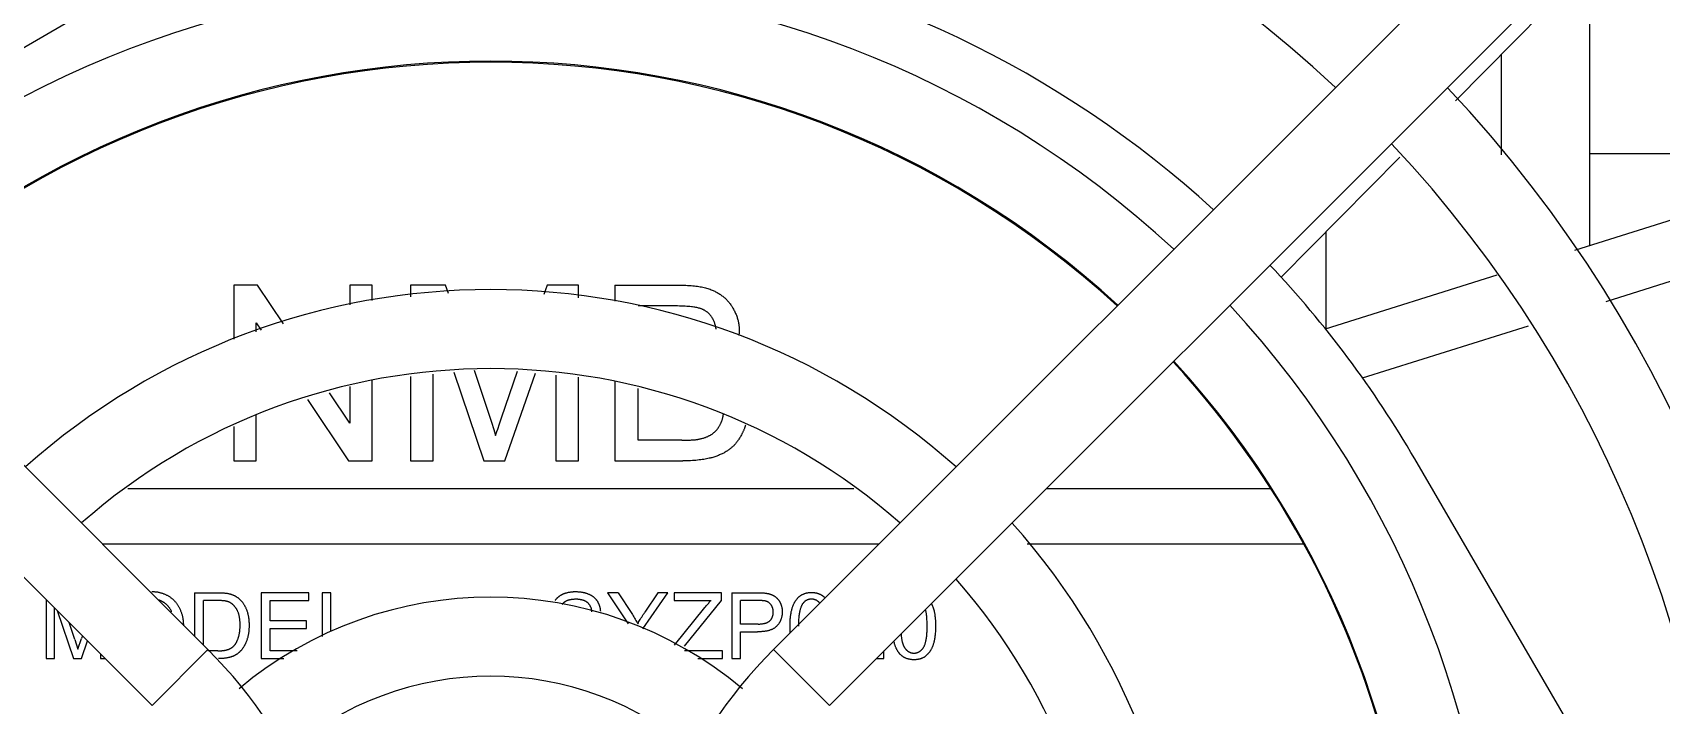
# Model space of a CAD drawing. Header units: millimetres. Extents: x 0 to 101, y -1 to 90.
# Drawn here: x 9.247 to 12.954, y 39.343 to 40.875 of the extents above; entities that cross this region are included whole.
import ezdxf

# ---------------------------------------------------------------- set-up
doc = ezdxf.new("R2010")
doc.units = ezdxf.units.MM

msp = doc.modelspace()

# ---------------------------------------------------------------- linework, layer by layer
for p, q in [((5.5102, 43.6071), (9.6465, 39.4708)), ((15.0698, 43.6071), (10.9335, 39.4708)), ((5.3829, 43.4798), (9.5193, 39.3435)), ((15.1971, 43.4798), (11.0607, 39.3435)), ((10.3687, 41.5038), (9.1116, 40.7729)), ((12.79, 41.0285), (12.79, 40.3899)), ((12.59, 40.5968), (12.59, 40.826)), ((12.0885, 40.3184), (12.3584, 40.5916)), ((12.79, 40.6), (13.19, 40.6)), ((12.7568, 40.3795), (13.2707, 40.5417)), ((12.19, 40.4211), (12.19, 40.2005)), ((12.828, 40.2632), (13.3439, 40.4256)), ((9.7053, 40.3), (9.7053, 40.1775)), ((9.7596, 40.3), (9.7053, 40.3)), ((9.8185, 40.2119), (9.7596, 40.3)), ((9.9697, 40.3), (9.9697, 40.2549)), ((10.0204, 40.3), (9.9697, 40.3)), ((10.0204, 40.265), (10.0204, 40.3)), ((10.1077, 40.3), (10.1077, 40.2731)), ((10.1874, 40.3), (10.1077, 40.3)), ((10.1937, 40.2811), (10.1874, 40.3)), ((10.4182, 40.3), (10.4109, 40.2788)), ((10.4895, 40.3), (10.4182, 40.3)), ((10.4895, 40.2715), (10.4895, 40.3)), ((10.5727, 40.3), (10.5727, 40.2638)), ((12.1897, 40.2005), (12.5804, 40.3238)), ((9.756, 40.1941), (9.756, 40.2143)), ((9.756, 40.2143), (9.7674, 40.1974)), ((12.274, 40.0888), (12.6516, 40.2077)), ((10.2522, 40.1063), (10.2871, 40.0017)), ((10.3144, 39.9981), (10.3508, 40.104)), ((9.9697, 40.0692), (9.9697, 39.986)), ((10.0204, 39.9), (10.0204, 40.0835)), ((10.1077, 40.0921), (10.1077, 39.9)), ((10.1588, 39.9), (10.1588, 40.0971)), ((10.2059, 40.1017), (10.2744, 39.9)), ((10.3222, 39.9), (10.3916, 40.1)), ((10.4384, 40.0954), (10.4384, 39.9)), ((10.4895, 39.9), (10.4895, 40.0904)), ((10.5727, 40.0806), (10.5727, 39.9)), ((9.8727, 40.0398), (9.9661, 39.9)), ((9.9697, 39.986), (9.9234, 40.0552)), ((10.6256, 39.9472), (10.6256, 40.0646)), ((9.756, 39.9), (9.756, 40.0044)), ((10.2871, 40.0017), (10.2914, 39.9883)), ((10.3098, 39.9844), (10.3144, 39.9981)), ((9.7053, 39.9786), (9.7053, 39.9)), ((10.2914, 39.9883), (10.2969, 39.9712)), ((10.2969, 39.9712), (10.3012, 39.9576)), ((10.3059, 39.9724), (10.3098, 39.9844)), ((10.7252, 39.9472), (10.6256, 39.9472)), ((10.7252, 39.9472), (10.7308, 39.9472)), ((9.7053, 39.9), (9.756, 39.9)), ((9.9661, 39.9), (10.0204, 39.9)), ((10.1077, 39.9), (10.1588, 39.9)), ((10.2744, 39.9), (10.3222, 39.9)), ((10.4384, 39.9), (10.4895, 39.9)), ((10.5727, 39.9), (10.7271, 39.9)), ((13.0992, 38.6896), (12.3928, 39.9045)), ((9.4641, 39.8375), (11.1159, 39.8375)), ((11.5547, 39.8375), (12.065, 39.8375)), ((9.4061, 39.7111), (11.1739, 39.7111)), ((11.5106, 39.7111), (12.14, 39.7111)), ((9.6161, 39.6), (9.6161, 39.5012)), ((9.7679, 39.6), (9.7679, 39.45)), ((9.8763, 39.6), (9.7679, 39.6)), ((9.8763, 39.5823), (9.8763, 39.6)), ((9.9064, 39.6), (9.9064, 39.5006)), ((9.9263, 39.6), (9.9064, 39.6)), ((9.9263, 39.5121), (9.9263, 39.6)), ((10.5555, 39.6), (10.603, 39.529)), ((10.5797, 39.6), (10.5555, 39.6)), ((10.6364, 39.5181), (10.693, 39.6)), ((10.6699, 39.6), (10.6409, 39.5559)), ((10.693, 39.6), (10.6699, 39.6)), ((10.7076, 39.6), (10.7076, 39.5823)), ((10.815, 39.6), (10.7076, 39.6)), ((10.815, 39.5823), (10.815, 39.6)), ((10.8388, 39.6), (10.8388, 39.45)), ((9.278, 39.5848), (9.278, 39.45)), ((9.2971, 39.45), (9.2971, 39.5656)), ((9.3033, 39.5594), (9.3405, 39.45)), ((9.636, 39.4813), (9.636, 39.5823)), ((9.7877, 39.5364), (9.7877, 39.5823)), ((9.7877, 39.5823), (9.8763, 39.5823)), ((10.7076, 39.5823), (10.7913, 39.5823)), ((10.7308, 39.4783), (10.815, 39.5823)), ((10.8587, 39.5287), (10.8587, 39.5823)), ((9.3433, 39.4938), (9.3305, 39.5322)), ((9.8707, 39.5364), (9.7877, 39.5364)), ((9.7877, 39.4677), (9.7877, 39.5188)), ((9.7877, 39.5188), (9.8707, 39.5188)), ((9.8707, 39.5188), (9.8707, 39.5364)), ((10.8983, 39.5287), (10.8587, 39.5287)), ((10.8587, 39.45), (10.8587, 39.511)), ((10.8587, 39.511), (10.8972, 39.511)), ((10.9717, 39.5089), (10.9711, 39.524)), ((9.3433, 39.4938), (9.3505, 39.4716)), ((9.3505, 39.4716), (9.3585, 39.4956)), ((9.3584, 39.45), (9.3724, 39.4903)), ((9.3607, 39.502), (9.3585, 39.4956)), ((9.278, 39.45), (9.2971, 39.45)), ((9.3405, 39.45), (9.3584, 39.45)), ((9.402, 39.4608), (9.402, 39.45)), ((9.402, 39.45), (9.4127, 39.45)), ((9.6465, 39.4708), (9.5193, 39.3435)), ((9.669, 39.4677), (9.6465, 39.4677)), ((9.7679, 39.45), (9.8188, 39.45)), ((9.8494, 39.4677), (9.7877, 39.4677)), ((10.8175, 39.4677), (10.7306, 39.4677)), ((10.7612, 39.45), (10.8175, 39.45)), ((10.8175, 39.45), (10.8175, 39.4677)), ((10.8388, 39.45), (10.8587, 39.45)), ((11.0607, 39.3435), (10.9335, 39.4708)), ((11.1673, 39.45), (11.1845, 39.45)), ((11.1845, 39.45), (11.1845, 39.4677))]:
    msp.add_line(p, q)
for points in [[(12.485, 40.7197), (12.8213, 41.0601), (12.849, 41.088)], [(10.5727, 40.3), (10.7255, 40.3), (10.7298, 40.2999), (10.734, 40.2998), (10.7381, 40.2996), (10.7421, 40.2994), (10.7459, 40.2991), (10.7497, 40.2988), (10.7533, 40.2984), (10.7568, 40.298), (10.7602, 40.2975), (10.7635, 40.297), (10.7667, 40.2965), (10.7698, 40.2959), (10.7728, 40.2952), (10.7757, 40.2945), (10.7786, 40.2938), (10.7813, 40.2931), (10.784, 40.2923), (10.7866, 40.2914), (10.7891, 40.2906), (10.7915, 40.2896), (10.7939, 40.2887), (10.7961, 40.2877)], [(10.7664, 40.247), (10.7648, 40.2475), (10.7631, 40.248), (10.7612, 40.2485), (10.7591, 40.2489), (10.757, 40.2494), (10.7546, 40.2498), (10.7521, 40.2502), (10.7494, 40.2506), (10.7465, 40.2509), (10.7433, 40.2513), (10.74, 40.2516), (10.7364, 40.2518), (10.7326, 40.2521), (10.7286, 40.2523), (10.7243, 40.2525), (10.7197, 40.2526), (10.7149, 40.2527), (10.7097, 40.2528), (10.6256, 40.2528)], [(10.7961, 40.2877), (10.7977, 40.287), (10.7997, 40.2861), (10.8017, 40.2851), (10.8037, 40.2841), (10.8056, 40.283), (10.8074, 40.282), (10.8092, 40.2808), (10.811, 40.2797), (10.8128, 40.2785), (10.8145, 40.2774), (10.8161, 40.2761), (10.8178, 40.2749), (10.8194, 40.2736), (10.8209, 40.2723), (10.8225, 40.2709), (10.824, 40.2696), (10.8254, 40.2681), (10.8269, 40.2667), (10.8283, 40.2652), (10.829, 40.2645), (10.8296, 40.2637), (10.831, 40.2622), (10.8323, 40.2606), (10.8336, 40.259), (10.8348, 40.2573), (10.836, 40.2556), (10.8372, 40.2539), (10.8384, 40.2522), (10.8395, 40.2504)], [(10.7936, 40.2263), (10.7929, 40.2273), (10.7922, 40.2283), (10.7915, 40.2293), (10.7908, 40.2302), (10.7901, 40.2311), (10.7894, 40.232), (10.7886, 40.2329), (10.7878, 40.2337), (10.7871, 40.2346), (10.7862, 40.2354), (10.7854, 40.2361), (10.7846, 40.2369), (10.7837, 40.2376), (10.7829, 40.2384), (10.782, 40.2391), (10.7811, 40.2397), (10.7801, 40.2404), (10.7792, 40.241), (10.7782, 40.2416), (10.7772, 40.2422), (10.7762, 40.2428), (10.7752, 40.2434), (10.7741, 40.2439), (10.7731, 40.2444), (10.772, 40.2449), (10.7708, 40.2454), (10.7697, 40.2459), (10.7685, 40.2463), (10.7673, 40.2467), (10.7664, 40.247)], [(10.8027, 40.2002), (10.8026, 40.2011), (10.8024, 40.2023), (10.8022, 40.2035), (10.802, 40.2047), (10.8018, 40.2059), (10.8015, 40.2071), (10.8013, 40.2082), (10.801, 40.2094), (10.8007, 40.2105), (10.8003, 40.2116), (10.8, 40.2128), (10.7996, 40.2139), (10.7992, 40.2149), (10.7988, 40.216), (10.7984, 40.2171), (10.7979, 40.2182), (10.7974, 40.2192), (10.7969, 40.2203), (10.7964, 40.2213), (10.7959, 40.2223), (10.7954, 40.2233), (10.7948, 40.2243), (10.7942, 40.2253), (10.7936, 40.2263)], [(10.8395, 40.2504), (10.84, 40.2495), (10.8412, 40.2475), (10.8424, 40.2455), (10.8435, 40.2434), (10.8445, 40.2414), (10.8455, 40.2394), (10.8464, 40.2374), (10.8473, 40.2354), (10.8482, 40.2334), (10.849, 40.2314), (10.8497, 40.2294), (10.8504, 40.2275), (10.851, 40.2255), (10.8516, 40.2235), (10.8522, 40.2215), (10.8527, 40.2195), (10.8532, 40.2176), (10.8536, 40.2156), (10.8539, 40.2136), (10.8543, 40.2116), (10.8546, 40.2097), (10.8548, 40.2077), (10.855, 40.2057), (10.8552, 40.2037), (10.8553, 40.2017), (10.8553, 40.1997), (10.8553, 40.1977)], [(10.8553, 40.1977), (10.8553, 40.1968), (10.8553, 40.1958), (10.8553, 40.1949), (10.8553, 40.1939), (10.8552, 40.193), (10.8552, 40.192), (10.8551, 40.1911), (10.855, 40.1901), (10.855, 40.1892), (10.8549, 40.1882), (10.8548, 40.1873), (10.8547, 40.1864), (10.8545, 40.1854)], [(10.8119, 39.9822), (10.8124, 39.9832), (10.8129, 39.9842), (10.8134, 39.9852), (10.8138, 39.9862), (10.8143, 39.9872), (10.8147, 39.9883), (10.8152, 39.9893), (10.8154, 39.9898), (10.8156, 39.9903), (10.8159, 39.9914), (10.8163, 39.9925), (10.8166, 39.9936), (10.817, 39.9947), (10.8173, 39.9958), (10.8176, 39.9969), (10.8179, 39.998), (10.8181, 39.9991), (10.8184, 40.0003), (10.8186, 40.0014), (10.8188, 40.0026), (10.819, 40.0038), (10.8192, 40.005), (10.8193, 40.0058)], [(10.3012, 39.9576), (10.3026, 39.9621), (10.3041, 39.9671), (10.3059, 39.9724)], [(10.7612, 39.9491), (10.7621, 39.9492), (10.7639, 39.9496), (10.7657, 39.95), (10.7674, 39.9504), (10.7691, 39.9508), (10.7707, 39.9512), (10.7724, 39.9517), (10.7739, 39.9521), (10.7754, 39.9526), (10.7769, 39.9531), (10.7784, 39.9536), (10.7798, 39.9541), (10.7811, 39.9546), (10.7825, 39.9552), (10.7837, 39.9557), (10.785, 39.9563), (10.7862, 39.9569), (10.7874, 39.9575), (10.7886, 39.9581), (10.7897, 39.9587), (10.7908, 39.9593), (10.7918, 39.9599)], [(10.7918, 39.9599), (10.7927, 39.9605), (10.7936, 39.9611), (10.7945, 39.9617), (10.7954, 39.9624), (10.7963, 39.963), (10.7971, 39.9637), (10.7979, 39.9644), (10.7988, 39.9651), (10.7996, 39.9659), (10.8004, 39.9666), (10.8012, 39.9674), (10.802, 39.9682), (10.8027, 39.9691), (10.8035, 39.9699), (10.8043, 39.9708), (10.805, 39.9718), (10.8058, 39.9727), (10.8065, 39.9737), (10.8072, 39.9747), (10.8079, 39.9757), (10.8086, 39.9768), (10.8094, 39.9779), (10.81, 39.979), (10.8107, 39.9802), (10.8114, 39.9814), (10.8119, 39.9822)], [(10.8629, 39.9639), (10.8624, 39.963), (10.8614, 39.961), (10.8604, 39.959), (10.8593, 39.9571), (10.8582, 39.9552), (10.8571, 39.9534), (10.856, 39.9516), (10.8549, 39.9498), (10.8537, 39.9481), (10.8526, 39.9465), (10.8514, 39.9449), (10.8502, 39.9433), (10.849, 39.9418), (10.8478, 39.9403), (10.8466, 39.9388), (10.8453, 39.9374), (10.8441, 39.9361), (10.8428, 39.9347), (10.8415, 39.9335), (10.8402, 39.9322), (10.8389, 39.931), (10.8376, 39.9298), (10.8362, 39.9287), (10.8348, 39.9276), (10.8335, 39.9265)], [(10.8697, 39.9812), (10.8693, 39.98), (10.8689, 39.9787), (10.8685, 39.9775), (10.868, 39.9762), (10.8676, 39.975), (10.8671, 39.9737), (10.8666, 39.9725), (10.8662, 39.9713), (10.8656, 39.97), (10.8651, 39.9688), (10.8646, 39.9676), (10.864, 39.9664), (10.8635, 39.9651), (10.8629, 39.9639)], [(10.7308, 39.9472), (10.7347, 39.9473), (10.7383, 39.9473), (10.7415, 39.9474), (10.7445, 39.9475), (10.7471, 39.9477), (10.7496, 39.9478), (10.7518, 39.948), (10.7538, 39.9481), (10.7556, 39.9483), (10.7572, 39.9485), (10.7587, 39.9487), (10.76, 39.9489), (10.7612, 39.9491)], [(10.8335, 39.9265), (10.8319, 39.9254), (10.8304, 39.9243), (10.8287, 39.9232), (10.8271, 39.9221), (10.8254, 39.9211), (10.8237, 39.92), (10.8219, 39.919), (10.8201, 39.918), (10.8182, 39.9171), (10.8163, 39.9161), (10.8144, 39.9152), (10.8124, 39.9143), (10.8104, 39.9135), (10.8084, 39.9126), (10.8063, 39.9118), (10.8042, 39.911), (10.802, 39.9102), (10.7998, 39.9095), (10.7976, 39.9088), (10.7953, 39.9081), (10.7929, 39.9074), (10.7906, 39.9068), (10.7896, 39.9066)], [(10.7896, 39.9066), (10.7868, 39.9059), (10.7839, 39.9052), (10.7809, 39.9046), (10.7778, 39.9041), (10.7746, 39.9035), (10.7713, 39.903), (10.7679, 39.9025), (10.7644, 39.9021), (10.7607, 39.9017), (10.7569, 39.9013), (10.7531, 39.901), (10.7491, 39.9007), (10.7449, 39.9005), (10.7407, 39.9003), (10.7363, 39.9002), (10.7318, 39.9001), (10.7271, 39.9)], [(9.5189, 39.6027), (9.519, 39.6027), (9.5206, 39.6027), (9.5222, 39.6026), (9.5238, 39.6025), (9.5254, 39.6024), (9.5269, 39.6023), (9.5284, 39.6021), (9.5299, 39.6019), (9.5314, 39.6017), (9.5329, 39.6014), (9.5344, 39.6012), (9.5359, 39.6008), (9.5373, 39.6005), (9.5387, 39.6001), (9.5402, 39.5997), (9.5416, 39.5993), (9.543, 39.5988), (9.5444, 39.5984), (9.5457, 39.5978), (9.5471, 39.5973), (9.5484, 39.5967), (9.5498, 39.5961), (9.5511, 39.5955), (9.5524, 39.5948), (9.5537, 39.5942), (9.555, 39.5934), (9.5563, 39.5927)], [(9.5563, 39.5927), (9.5576, 39.5919), (9.5588, 39.5912), (9.56, 39.5904), (9.5611, 39.5896), (9.5622, 39.5887), (9.5634, 39.5879), (9.5644, 39.587), (9.5655, 39.5861), (9.5665, 39.5852), (9.5676, 39.5843), (9.5686, 39.5833), (9.5695, 39.5824), (9.5705, 39.5814), (9.5714, 39.5804), (9.5723, 39.5793), (9.5732, 39.5783), (9.5741, 39.5772), (9.575, 39.5761), (9.5758, 39.575), (9.5766, 39.5738), (9.5774, 39.5727), (9.5782, 39.5715), (9.5789, 39.5702), (9.5796, 39.569), (9.5803, 39.5677), (9.581, 39.5664), (9.5817, 39.5651), (9.5817, 39.565)], [(9.6161, 39.6), (9.6692, 39.6), (9.6716, 39.6), (9.6738, 39.5999), (9.6758, 39.5999), (9.6778, 39.5998), (9.6797, 39.5997), (9.6815, 39.5996), (9.6831, 39.5995), (9.6847, 39.5993), (9.6862, 39.5992), (9.6876, 39.599), (9.689, 39.5989), (9.6902, 39.5987), (9.6914, 39.5985), (9.6925, 39.5983), (9.6935, 39.5981), (9.6945, 39.5978)], [(9.6945, 39.5978), (9.6949, 39.5977), (9.696, 39.5975), (9.697, 39.5972), (9.6981, 39.5969), (9.6991, 39.5966), (9.7001, 39.5962), (9.7011, 39.5959), (9.7021, 39.5955), (9.703, 39.5952), (9.704, 39.5948), (9.7049, 39.5944), (9.7058, 39.5939), (9.7067, 39.5935), (9.7076, 39.593), (9.7084, 39.5926), (9.7093, 39.5921), (9.7101, 39.5916), (9.711, 39.5911), (9.7118, 39.5906), (9.7126, 39.59), (9.7134, 39.5895), (9.7142, 39.5889), (9.7149, 39.5883), (9.7157, 39.5877), (9.7165, 39.5871)], [(9.7165, 39.5871), (9.7174, 39.5863), (9.7183, 39.5854), (9.7192, 39.5846), (9.7201, 39.5838), (9.7209, 39.5829), (9.7217, 39.582), (9.7225, 39.5811), (9.7233, 39.5802), (9.7241, 39.5793), (9.7249, 39.5783), (9.7256, 39.5774), (9.7263, 39.5764), (9.727, 39.5754), (9.7277, 39.5744), (9.7284, 39.5734), (9.729, 39.5723), (9.7296, 39.5712), (9.7302, 39.5702), (9.7308, 39.569), (9.7314, 39.5679), (9.732, 39.5668), (9.7325, 39.5656), (9.733, 39.5644), (9.7335, 39.5632), (9.734, 39.562), (9.7342, 39.5614)], [(10.4367, 39.5824), (10.4372, 39.5831), (10.4377, 39.5838), (10.4382, 39.5845), (10.4387, 39.5851), (10.4392, 39.5858), (10.4398, 39.5864), (10.4401, 39.5867), (10.4403, 39.5871), (10.4409, 39.5877), (10.4415, 39.5883), (10.4421, 39.5889), (10.4427, 39.5895), (10.4434, 39.59), (10.444, 39.5906), (10.4447, 39.5911), (10.4454, 39.5917), (10.4461, 39.5922), (10.4468, 39.5927), (10.4476, 39.5932), (10.4483, 39.5937), (10.4491, 39.5942), (10.4499, 39.5946), (10.4507, 39.5951), (10.4516, 39.5956), (10.4524, 39.596), (10.4533, 39.5964), (10.4542, 39.5968), (10.4551, 39.5972), (10.4556, 39.5974)], [(10.4556, 39.5974), (10.4566, 39.5979), (10.4577, 39.5983), (10.4589, 39.5987), (10.46, 39.5991), (10.4611, 39.5994), (10.4623, 39.5998), (10.4634, 39.6001), (10.4646, 39.6004), (10.4658, 39.6007), (10.467, 39.601), (10.4682, 39.6012), (10.4695, 39.6014), (10.4707, 39.6016), (10.472, 39.6018), (10.4733, 39.602), (10.4746, 39.6021), (10.4759, 39.6023), (10.4772, 39.6024), (10.4786, 39.6025), (10.4799, 39.6025), (10.4813, 39.6026), (10.4827, 39.6026), (10.4831, 39.6026)], [(10.4831, 39.6026), (10.4837, 39.6026), (10.4852, 39.6025), (10.4867, 39.6025), (10.4882, 39.6024), (10.4896, 39.6023), (10.491, 39.6022), (10.4925, 39.6021), (10.4939, 39.6019), (10.4952, 39.6018), (10.4966, 39.6016), (10.4979, 39.6013), (10.4992, 39.6011), (10.5005, 39.6008), (10.5018, 39.6006), (10.5031, 39.6003), (10.5043, 39.5999), (10.5055, 39.5996), (10.5067, 39.5992), (10.5079, 39.5989), (10.5091, 39.5985), (10.5102, 39.598), (10.5113, 39.5976), (10.5124, 39.5971)], [(10.5124, 39.5971), (10.5128, 39.597), (10.5138, 39.5966), (10.5147, 39.5961), (10.5156, 39.5957), (10.5165, 39.5952), (10.5174, 39.5947), (10.5183, 39.5943), (10.5191, 39.5938), (10.5199, 39.5933), (10.5207, 39.5927), (10.5215, 39.5922), (10.5222, 39.5917), (10.523, 39.5911), (10.5237, 39.5906), (10.5244, 39.59), (10.5251, 39.5894), (10.5257, 39.5888), (10.5264, 39.5882), (10.527, 39.5876), (10.5276, 39.5869), (10.5283, 39.5863), (10.5288, 39.5856), (10.5294, 39.5849), (10.53, 39.5843), (10.5302, 39.5839), (10.5305, 39.5835), (10.531, 39.5828), (10.5316, 39.5821), (10.5321, 39.5814)], [(10.5797, 39.6), (10.6107, 39.5525), (10.6122, 39.5501), (10.6138, 39.5476), (10.6153, 39.5451)], [(10.8388, 39.6), (10.8959, 39.6), (10.8981, 39.6), (10.9002, 39.6), (10.9022, 39.5999), (10.9041, 39.5999), (10.9059, 39.5998), (10.9077, 39.5997), (10.9093, 39.5996), (10.9108, 39.5995), (10.9123, 39.5994), (10.9136, 39.5992), (10.9149, 39.5991), (10.9161, 39.5989), (10.9172, 39.5988), (10.9182, 39.5986)], [(10.9182, 39.5986), (10.9188, 39.5985), (10.9198, 39.5983), (10.9208, 39.5981), (10.9217, 39.5979), (10.9226, 39.5977), (10.9235, 39.5975), (10.9244, 39.5972), (10.9252, 39.597), (10.9261, 39.5967), (10.9269, 39.5964), (10.9277, 39.5962), (10.9285, 39.5959), (10.9292, 39.5956), (10.93, 39.5952), (10.9307, 39.5949), (10.9315, 39.5946), (10.9322, 39.5942), (10.9329, 39.5939), (10.9335, 39.5935), (10.9342, 39.5931), (10.9349, 39.5927), (10.9355, 39.5923), (10.9361, 39.5919), (10.9367, 39.5915)], [(10.9367, 39.5915), (10.9373, 39.5911), (10.9379, 39.5907), (10.9384, 39.5902), (10.939, 39.5898), (10.9395, 39.5893), (10.94, 39.5888), (10.9406, 39.5884), (10.9411, 39.5879), (10.9416, 39.5873), (10.9421, 39.5868), (10.9426, 39.5863), (10.9431, 39.5857), (10.9435, 39.5852), (10.944, 39.5846), (10.9445, 39.584), (10.9449, 39.5834), (10.9454, 39.5827), (10.9458, 39.5821), (10.9462, 39.5814), (10.9467, 39.5808), (10.9471, 39.5801), (10.9475, 39.5794), (10.9479, 39.5787), (10.9483, 39.5779), (10.9487, 39.5772), (10.9487, 39.5771)], [(10.9766, 39.5668), (10.9768, 39.5674), (10.9772, 39.5686), (10.9777, 39.5699), (10.9782, 39.5711), (10.9787, 39.5723), (10.9792, 39.5734), (10.9797, 39.5745), (10.9802, 39.5756), (10.9808, 39.5767), (10.9814, 39.5777), (10.9819, 39.5787), (10.9825, 39.5797), (10.9831, 39.5807), (10.9837, 39.5816), (10.9843, 39.5825), (10.985, 39.5834), (10.9856, 39.5843), (10.9863, 39.5851), (10.987, 39.586), (10.9877, 39.5868), (10.9884, 39.5875), (10.9891, 39.5883), (10.9898, 39.589), (10.9905, 39.5898), (10.9913, 39.5905), (10.9921, 39.5911), (10.9925, 39.5915), (10.9929, 39.5918)], [(10.9929, 39.5918), (10.9936, 39.5924), (10.9943, 39.5929), (10.995, 39.5935), (10.9954, 39.5937), (10.9958, 39.594), (10.9966, 39.5945), (10.9973, 39.5949), (10.9981, 39.5954), (10.9989, 39.5958), (10.9997, 39.5963), (11.0006, 39.5967), (11.0014, 39.597), (11.0023, 39.5974), (11.0031, 39.5977), (11.004, 39.5981), (11.0049, 39.5984), (11.0059, 39.5987), (11.0068, 39.5989), (11.0077, 39.5992), (11.0087, 39.5994), (11.0097, 39.5996), (11.0107, 39.5998), (11.0117, 39.6), (11.0128, 39.6002), (11.0138, 39.6003), (11.0149, 39.6004), (11.016, 39.6005), (11.0171, 39.6006), (11.0182, 39.6006), (11.0194, 39.6006), (11.02, 39.6006)], [(11.0198, 39.5854), (11.0191, 39.5854), (11.0184, 39.5853), (11.0177, 39.5853), (11.017, 39.5852), (11.0163, 39.5852), (11.0156, 39.5851), (11.015, 39.5849), (11.0143, 39.5848), (11.0137, 39.5847), (11.013, 39.5845), (11.0124, 39.5843), (11.0118, 39.5841), (11.0112, 39.5839), (11.0106, 39.5837), (11.01, 39.5835), (11.0094, 39.5832), (11.0089, 39.5829), (11.0083, 39.5826), (11.0077, 39.5823), (11.0072, 39.582), (11.0067, 39.5816), (11.0061, 39.5813), (11.0056, 39.5809), (11.0051, 39.5805), (11.0046, 39.5801), (11.0041, 39.5797), (11.0036, 39.5792), (11.0031, 39.5788), (11.0026, 39.5783), (11.0021, 39.5778), (11.0016, 39.5772), (11.0012, 39.5767), (11.0007, 39.5761), (11.0003, 39.5755), (10.9998, 39.5749), (10.9996, 39.5746)], [(11.0389, 39.5762), (11.0388, 39.5764), (11.0383, 39.5769), (11.0378, 39.5775), (11.0373, 39.578), (11.0368, 39.5785), (11.0363, 39.579), (11.0357, 39.5794), (11.0352, 39.5799), (11.0347, 39.5803), (11.0341, 39.5807), (11.0336, 39.5811), (11.0331, 39.5815), (11.0325, 39.5818), (11.032, 39.5821), (11.0314, 39.5825), (11.0309, 39.5828), (11.0303, 39.583), (11.0297, 39.5833), (11.0292, 39.5836), (11.0286, 39.5838), (11.028, 39.584), (11.0277, 39.5841), (11.0274, 39.5842), (11.0268, 39.5844), (11.0262, 39.5846), (11.0256, 39.5847), (11.025, 39.5849), (11.0244, 39.585), (11.0238, 39.5851), (11.0231, 39.5852), (11.0225, 39.5852), (11.0218, 39.5853), (11.0212, 39.5853), (11.0205, 39.5854), (11.0198, 39.5854)], [(11.02, 39.6006), (11.021, 39.6006), (11.022, 39.6006), (11.0229, 39.6006), (11.0239, 39.6005), (11.0248, 39.6004), (11.0258, 39.6003), (11.0267, 39.6002), (11.0276, 39.6001), (11.0285, 39.6), (11.0294, 39.5998), (11.0302, 39.5996), (11.0311, 39.5995), (11.0319, 39.5993), (11.0328, 39.599), (11.0336, 39.5988), (11.0344, 39.5986), (11.0352, 39.5983), (11.036, 39.598), (11.0367, 39.5977), (11.0375, 39.5974), (11.0383, 39.5971), (11.039, 39.5968), (11.0398, 39.5964), (11.0405, 39.5961), (11.0412, 39.5957)], [(11.0412, 39.5957), (11.0416, 39.5955), (11.0422, 39.5952), (11.0427, 39.5948), (11.0433, 39.5945), (11.0438, 39.5942), (11.0443, 39.5938), (11.0448, 39.5935), (11.0453, 39.5931), (11.0459, 39.5928), (11.0464, 39.5924), (11.0468, 39.592), (11.0473, 39.5917), (11.0478, 39.5913), (11.0483, 39.5909), (11.0488, 39.5905), (11.0492, 39.59), (11.0497, 39.5896), (11.0501, 39.5892), (11.0506, 39.5887), (11.0508, 39.5885), (11.051, 39.5883)], [(9.5457, 39.578), (9.5455, 39.5781), (9.5449, 39.5785), (9.5443, 39.5789), (9.5437, 39.5792), (9.543, 39.5796), (9.5424, 39.5799), (9.5417, 39.5803), (9.5411, 39.5806), (9.5405, 39.5809), (9.5398, 39.5812), (9.5392, 39.5815), (9.5385, 39.5818), (9.5379, 39.582), (9.5372, 39.5823), (9.5365, 39.5825), (9.5359, 39.5828), (9.5352, 39.583), (9.5345, 39.5832), (9.5338, 39.5835)], [(9.5638, 39.5568), (9.5637, 39.5572), (9.5632, 39.5582), (9.5627, 39.5592), (9.5622, 39.5601), (9.5617, 39.5611), (9.5612, 39.562), (9.5606, 39.5629), (9.5601, 39.5638), (9.5595, 39.5647), (9.5589, 39.5655), (9.5583, 39.5664), (9.5577, 39.5672), (9.5571, 39.568), (9.5564, 39.5688), (9.5557, 39.5695), (9.5551, 39.5703), (9.5544, 39.571), (9.5537, 39.5717), (9.5529, 39.5724), (9.5522, 39.5731), (9.5515, 39.5738), (9.5507, 39.5744), (9.5499, 39.5751), (9.5491, 39.5757), (9.5483, 39.5763), (9.5474, 39.5769), (9.5466, 39.5775), (9.5457, 39.578)], [(9.5817, 39.565), (9.5825, 39.5635), (9.5831, 39.5621), (9.5838, 39.5606), (9.5844, 39.559), (9.585, 39.5575), (9.5855, 39.556), (9.5861, 39.5544), (9.5866, 39.5528), (9.587, 39.5512), (9.5875, 39.5496), (9.5879, 39.5479), (9.5883, 39.5463), (9.5886, 39.5446), (9.589, 39.5429), (9.5893, 39.5412), (9.5895, 39.5395), (9.5898, 39.5377), (9.59, 39.5359), (9.5901, 39.5341), (9.5903, 39.5323), (9.5904, 39.5305), (9.5905, 39.5286), (9.5905, 39.5267), (9.5905, 39.5248)], [(9.6932, 39.5792), (9.6925, 39.5795), (9.6918, 39.5797), (9.6911, 39.5799), (9.6903, 39.5802), (9.6894, 39.5804), (9.6885, 39.5806), (9.6876, 39.5808), (9.6865, 39.581), (9.6855, 39.5812), (9.6843, 39.5813), (9.6831, 39.5815), (9.6818, 39.5816), (9.6805, 39.5818), (9.6791, 39.5819), (9.6776, 39.582), (9.676, 39.5821), (9.6743, 39.5822), (9.6726, 39.5822), (9.6708, 39.5823), (9.6688, 39.5823), (9.636, 39.5823)], [(9.7119, 39.5623), (9.7115, 39.563), (9.7109, 39.5639), (9.7103, 39.5648), (9.7097, 39.5656), (9.7091, 39.5664), (9.7085, 39.5672), (9.7079, 39.568), (9.7072, 39.5688), (9.7066, 39.5695), (9.706, 39.5702), (9.7054, 39.5709), (9.7047, 39.5715), (9.7041, 39.5721), (9.7035, 39.5727), (9.7028, 39.5733), (9.7022, 39.5739), (9.7015, 39.5744), (9.7008, 39.5749), (9.7002, 39.5754), (9.6995, 39.5759), (9.6988, 39.5763), (9.6981, 39.5768), (9.6974, 39.5772), (9.6967, 39.5776), (9.696, 39.5779), (9.6953, 39.5783), (9.6946, 39.5786), (9.6939, 39.5789), (9.6932, 39.5792)], [(9.7197, 39.5261), (9.7197, 39.528), (9.7196, 39.5299), (9.7196, 39.5318), (9.7195, 39.5336), (9.7193, 39.5354), (9.7192, 39.5371), (9.719, 39.5388), (9.7188, 39.5404), (9.7186, 39.542), (9.7184, 39.5435), (9.7181, 39.545), (9.7178, 39.5464), (9.7175, 39.5478), (9.7172, 39.5492), (9.7168, 39.5505), (9.7165, 39.5517), (9.7161, 39.5529), (9.7157, 39.5541), (9.7153, 39.5553), (9.7148, 39.5564), (9.7144, 39.5574), (9.7139, 39.5585), (9.7134, 39.5595), (9.7129, 39.5604), (9.7124, 39.5614), (9.7119, 39.5623)], [(9.7342, 39.5614), (9.7347, 39.56), (9.7352, 39.5585), (9.7357, 39.557), (9.7362, 39.5555), (9.7366, 39.5539), (9.737, 39.5523), (9.7374, 39.5508), (9.7378, 39.5491), (9.7381, 39.5475), (9.7384, 39.5459), (9.7387, 39.5442), (9.739, 39.5425), (9.7392, 39.5408), (9.7394, 39.539), (9.7396, 39.5372), (9.7398, 39.5354), (9.7399, 39.5336), (9.74, 39.5318), (9.7401, 39.5299), (9.7401, 39.528), (9.7401, 39.5261)], [(10.4576, 39.5784), (10.4573, 39.5782), (10.457, 39.5779), (10.4567, 39.5776), (10.4564, 39.5774), (10.4561, 39.5771), (10.4558, 39.5768), (10.4555, 39.5766), (10.4552, 39.5763), (10.455, 39.576), (10.4547, 39.5757), (10.4544, 39.5755), (10.4542, 39.5752), (10.454, 39.5749), (10.4537, 39.5746), (10.4535, 39.5744), (10.4533, 39.5741), (10.4531, 39.5738), (10.4529, 39.5735), (10.4527, 39.5732), (10.4525, 39.5729)], [(10.4839, 39.5851), (10.483, 39.5851), (10.4816, 39.585), (10.4803, 39.585), (10.479, 39.5849), (10.4777, 39.5849), (10.4765, 39.5848), (10.4753, 39.5846), (10.4742, 39.5845), (10.4731, 39.5843), (10.472, 39.5842), (10.471, 39.584), (10.47, 39.5838), (10.469, 39.5836), (10.4681, 39.5833), (10.4672, 39.5831), (10.4664, 39.5829), (10.4655, 39.5826), (10.4647, 39.5823), (10.4639, 39.582), (10.4632, 39.5817), (10.4625, 39.5814), (10.4618, 39.581), (10.4611, 39.5807), (10.4605, 39.5804), (10.4599, 39.58), (10.4593, 39.5796), (10.4587, 39.5792), (10.4581, 39.5788), (10.4576, 39.5784)], [(10.51, 39.5778), (10.5094, 39.5782), (10.5088, 39.5787), (10.5082, 39.5791), (10.5076, 39.5795), (10.5069, 39.5799), (10.5063, 39.5803), (10.5056, 39.5807), (10.5049, 39.581), (10.5041, 39.5814), (10.5034, 39.5817), (10.5026, 39.582), (10.5018, 39.5823), (10.501, 39.5826), (10.5002, 39.5829), (10.4993, 39.5832), (10.4984, 39.5834), (10.4975, 39.5836), (10.4965, 39.5839), (10.4956, 39.5841), (10.4946, 39.5842), (10.4935, 39.5844), (10.4925, 39.5845), (10.4914, 39.5847), (10.4903, 39.5848), (10.4891, 39.5849), (10.4879, 39.585), (10.4867, 39.585), (10.4854, 39.5851), (10.4842, 39.5851), (10.4839, 39.5851)], [(10.5204, 39.5563), (10.5204, 39.5568), (10.5203, 39.5577), (10.5201, 39.5586), (10.52, 39.5595), (10.5198, 39.5604), (10.5196, 39.5613), (10.5194, 39.5621), (10.5192, 39.5629), (10.519, 39.5638), (10.5187, 39.5645), (10.5185, 39.5653), (10.5182, 39.566), (10.5179, 39.5668), (10.5176, 39.5675), (10.5173, 39.5682), (10.517, 39.5689), (10.5166, 39.5695), (10.5163, 39.5702), (10.5159, 39.5708), (10.5156, 39.5714), (10.5152, 39.572), (10.5148, 39.5726), (10.5143, 39.5732), (10.5139, 39.5738), (10.5135, 39.5743), (10.513, 39.5748), (10.5125, 39.5754), (10.5123, 39.5756), (10.5121, 39.5759), (10.5115, 39.5764), (10.511, 39.5768), (10.5105, 39.5773), (10.51, 39.5778)], [(10.5321, 39.5814), (10.5326, 39.5806), (10.5331, 39.5798), (10.5335, 39.5789), (10.534, 39.5781), (10.5344, 39.5773), (10.5346, 39.5769), (10.5348, 39.5765), (10.5352, 39.5756), (10.5356, 39.5748), (10.536, 39.5739), (10.5363, 39.573), (10.5367, 39.5721), (10.537, 39.5713), (10.5373, 39.5704), (10.5375, 39.5695), (10.5378, 39.5685), (10.538, 39.5676), (10.5383, 39.5667), (10.5385, 39.5657), (10.5387, 39.5648), (10.5388, 39.5638), (10.539, 39.5628), (10.5391, 39.5618), (10.5392, 39.5608), (10.5393, 39.5598), (10.5394, 39.5588), (10.5395, 39.5578)], [(10.6245, 39.5294), (10.6259, 39.5318), (10.6273, 39.5342), (10.6288, 39.5367), (10.6303, 39.5393), (10.6319, 39.5419), (10.6336, 39.5446), (10.6353, 39.5473), (10.6371, 39.5501), (10.6389, 39.553), (10.6409, 39.5559)], [(10.7085, 39.4805), (10.7772, 39.5663), (10.7786, 39.5681), (10.7801, 39.5699), (10.7816, 39.5716), (10.783, 39.5733), (10.7845, 39.575), (10.786, 39.5766), (10.7874, 39.5782), (10.7889, 39.5798), (10.7903, 39.5813), (10.7913, 39.5823)], [(10.9156, 39.5809), (10.9151, 39.581), (10.9145, 39.5812), (10.9139, 39.5813), (10.9132, 39.5814), (10.9125, 39.5815), (10.9116, 39.5816), (10.9107, 39.5817), (10.9098, 39.5818), (10.9087, 39.5819), (10.9076, 39.582), (10.9064, 39.5821), (10.905, 39.5821), (10.9036, 39.5822), (10.9021, 39.5822), (10.9005, 39.5823), (10.8988, 39.5823), (10.8587, 39.5823)], [(10.9281, 39.5721), (10.9278, 39.5725), (10.9274, 39.5729), (10.9271, 39.5734), (10.9268, 39.5738), (10.9264, 39.5742), (10.926, 39.5746), (10.9257, 39.575), (10.9253, 39.5754), (10.9249, 39.5757), (10.9245, 39.5761), (10.9242, 39.5764), (10.9238, 39.5767), (10.9234, 39.5771), (10.923, 39.5774), (10.9225, 39.5777), (10.9221, 39.578), (10.9217, 39.5782), (10.9213, 39.5785), (10.9208, 39.5788), (10.9204, 39.579), (10.9199, 39.5792), (10.9195, 39.5795), (10.919, 39.5797), (10.9185, 39.5799), (10.9181, 39.5801), (10.9176, 39.5803), (10.9171, 39.5804), (10.9166, 39.5806), (10.9161, 39.5808), (10.9156, 39.5809)], [(10.9248, 39.5359), (10.9253, 39.5363), (10.9257, 39.5367), (10.9262, 39.5372), (10.9266, 39.5376), (10.927, 39.5381), (10.9274, 39.5386), (10.9278, 39.5391), (10.9282, 39.5396), (10.9285, 39.5401), (10.9289, 39.5406), (10.9292, 39.5411), (10.9295, 39.5417), (10.9298, 39.5422), (10.9301, 39.5428), (10.9304, 39.5434), (10.9306, 39.544), (10.9309, 39.5446), (10.9311, 39.5452), (10.9313, 39.5458), (10.9315, 39.5464), (10.9317, 39.5471), (10.9319, 39.5478), (10.9321, 39.5484), (10.9322, 39.5491), (10.9324, 39.5498), (10.9325, 39.5506), (10.9326, 39.5513), (10.9327, 39.5521), (10.9327, 39.5528), (10.9328, 39.5536), (10.9328, 39.5544), (10.9329, 39.5552), (10.9329, 39.556)], [(10.9329, 39.556), (10.9329, 39.5566), (10.9328, 39.5573), (10.9328, 39.558), (10.9328, 39.5586), (10.9327, 39.5593), (10.9326, 39.5599), (10.9326, 39.5606), (10.9325, 39.5612), (10.9324, 39.5618), (10.9322, 39.5624), (10.9321, 39.563), (10.932, 39.5636), (10.9318, 39.5642), (10.9316, 39.5647), (10.9315, 39.5653), (10.9313, 39.5659), (10.9311, 39.5664), (10.9309, 39.567), (10.9306, 39.5675), (10.9304, 39.568), (10.9302, 39.5685), (10.9299, 39.5691), (10.9296, 39.5696), (10.9293, 39.5701), (10.929, 39.5706), (10.9287, 39.5711), (10.9284, 39.5716), (10.9281, 39.5721)], [(10.9533, 39.5566), (10.9533, 39.5554), (10.9533, 39.5542), (10.9532, 39.5529), (10.9531, 39.5517), (10.953, 39.5505), (10.9529, 39.5493), (10.9527, 39.5482), (10.9525, 39.547), (10.9523, 39.5459), (10.952, 39.5447), (10.9518, 39.5436), (10.9515, 39.5425), (10.9511, 39.5415), (10.9508, 39.5404), (10.9504, 39.5393), (10.95, 39.5383), (10.9496, 39.5373), (10.9492, 39.5363), (10.9487, 39.5353), (10.9485, 39.5348), (10.9482, 39.5343), (10.9477, 39.5333), (10.9472, 39.5324), (10.9466, 39.5314), (10.946, 39.5305), (10.9454, 39.5295), (10.9447, 39.5286), (10.9441, 39.5277), (10.9434, 39.5268), (10.9427, 39.5259), (10.9419, 39.5251), (10.9411, 39.5242)], [(10.9487, 39.5771), (10.9491, 39.5763), (10.9494, 39.5755), (10.9498, 39.5748), (10.9501, 39.574), (10.9504, 39.5732), (10.9507, 39.5724), (10.951, 39.5716), (10.9512, 39.5708), (10.9515, 39.5699), (10.9517, 39.5691), (10.9519, 39.5683), (10.9521, 39.5674), (10.9523, 39.5666), (10.9525, 39.5657), (10.9527, 39.5649), (10.9528, 39.564), (10.9529, 39.5631), (10.953, 39.5622), (10.9531, 39.5613), (10.9532, 39.5604), (10.9533, 39.5595), (10.9533, 39.5586), (10.9533, 39.5577), (10.9533, 39.5567), (10.9533, 39.5566)], [(10.9711, 39.524), (10.9712, 39.5269), (10.9712, 39.5298), (10.9713, 39.5326), (10.9714, 39.5352), (10.9715, 39.5378), (10.9717, 39.5403), (10.9719, 39.5427), (10.9721, 39.545), (10.9724, 39.5472), (10.9726, 39.5493), (10.9729, 39.5514), (10.9733, 39.5533), (10.9736, 39.5553), (10.974, 39.5571), (10.9744, 39.5589), (10.9748, 39.5606), (10.9752, 39.5622), (10.9756, 39.5638), (10.9761, 39.5653), (10.9766, 39.5668)], [(10.9996, 39.5746), (10.999, 39.5737), (10.9984, 39.5728), (10.9979, 39.5718), (10.9973, 39.5707), (10.9968, 39.5696), (10.9963, 39.5684), (10.9957, 39.5671), (10.9953, 39.5658), (10.9948, 39.5644), (10.9943, 39.5629), (10.9939, 39.5613), (10.9934, 39.5596), (10.993, 39.5578), (10.9926, 39.556), (10.9923, 39.554), (10.9919, 39.552), (10.9916, 39.5498), (10.9913, 39.5475), (10.991, 39.5452), (10.9908, 39.5427), (10.9906, 39.54), (10.9904, 39.5373), (10.9903, 39.5344), (10.9902, 39.5314), (10.9901, 39.5283), (10.9901, 39.525), (10.9901, 39.524)], [(11.2831, 39.524), (11.2831, 39.5243), (11.2831, 39.5273), (11.283, 39.5302), (11.283, 39.5329), (11.2829, 39.5355), (11.2827, 39.538), (11.2826, 39.5404), (11.2824, 39.5427), (11.2822, 39.5449), (11.282, 39.547), (11.2818, 39.549), (11.2815, 39.551), (11.2812, 39.5528), (11.281, 39.5545), (11.2806, 39.5562), (11.2803, 39.5578), (11.28, 39.5592), (11.2796, 39.5607), (11.2793, 39.562)], [(11.2928, 39.5755), (11.2932, 39.5746), (11.2936, 39.5738), (11.294, 39.5728), (11.2945, 39.5719), (11.2948, 39.571), (11.2952, 39.57), (11.2956, 39.5691), (11.296, 39.5681), (11.2963, 39.5671), (11.2967, 39.5661), (11.297, 39.565), (11.2974, 39.564), (11.2977, 39.5629), (11.298, 39.5618), (11.2983, 39.5607), (11.2986, 39.5596), (11.2987, 39.5594)], [(11.2987, 39.5594), (11.299, 39.558), (11.2993, 39.5566), (11.2996, 39.5551), (11.2999, 39.5535), (11.3002, 39.5519), (11.3005, 39.5501), (11.3007, 39.5483), (11.3009, 39.5464), (11.3011, 39.5445), (11.3013, 39.5424), (11.3015, 39.5402), (11.3017, 39.538), (11.3018, 39.5357), (11.3019, 39.5332), (11.302, 39.5307), (11.302, 39.528), (11.302, 39.5252), (11.302, 39.524)], [(9.7157, 39.4972), (9.716, 39.4983), (9.7164, 39.4995), (9.7167, 39.5007), (9.717, 39.5019), (9.7173, 39.5031), (9.7176, 39.5044), (9.7179, 39.5057), (9.7182, 39.5071), (9.7184, 39.5085), (9.7186, 39.5099), (9.7188, 39.5113), (9.719, 39.5128), (9.7191, 39.5143), (9.7193, 39.5159), (9.7194, 39.5175), (9.7195, 39.5191), (9.7196, 39.5208), (9.7196, 39.5225), (9.7197, 39.5243), (9.7197, 39.5261)], [(9.7401, 39.5261), (9.7401, 39.5255), (9.7401, 39.5237), (9.7401, 39.5218), (9.74, 39.52), (9.7399, 39.5183), (9.7398, 39.5165), (9.7397, 39.5149), (9.7395, 39.5132), (9.7394, 39.5116), (9.7392, 39.51), (9.739, 39.5084), (9.7387, 39.5069), (9.7385, 39.5054), (9.7382, 39.5039), (9.7379, 39.5024), (9.7376, 39.501), (9.7373, 39.4996), (9.7369, 39.4982), (9.7365, 39.4969), (9.7361, 39.4955)], [(10.6153, 39.5451), (10.6172, 39.5421), (10.6187, 39.5395), (10.6202, 39.537), (10.6216, 39.5345), (10.6231, 39.5319), (10.6245, 39.5294)], [(10.9411, 39.5242), (10.9404, 39.5235), (10.9397, 39.5228), (10.9389, 39.5221), (10.9381, 39.5214), (10.9373, 39.5207), (10.9364, 39.5201), (10.9355, 39.5195), (10.9345, 39.5189), (10.9335, 39.5183), (10.9325, 39.5177), (10.9314, 39.5172), (10.9303, 39.5166), (10.9292, 39.5161), (10.9279, 39.5156), (10.9267, 39.5152), (10.9254, 39.5147), (10.924, 39.5143), (10.9226, 39.5139), (10.9211, 39.5135), (10.9196, 39.5131), (10.918, 39.5128), (10.9164, 39.5125), (10.9147, 39.5122), (10.9129, 39.512), (10.9111, 39.5117), (10.9092, 39.5115), (10.9072, 39.5114), (10.9052, 39.5112), (10.9031, 39.5111), (10.9009, 39.511), (10.8986, 39.511), (10.8972, 39.511)], [(10.8983, 39.5287), (10.8998, 39.5287), (10.9012, 39.5288), (10.9026, 39.5288), (10.9039, 39.5289), (10.9052, 39.529), (10.9064, 39.5291), (10.9076, 39.5293), (10.9087, 39.5294), (10.9098, 39.5296), (10.9109, 39.5298), (10.9119, 39.53), (10.9129, 39.5302), (10.9138, 39.5305), (10.9147, 39.5307), (10.9156, 39.531), (10.9164, 39.5312), (10.9173, 39.5315), (10.918, 39.5318), (10.9188, 39.5321), (10.9195, 39.5325), (10.9202, 39.5328), (10.9209, 39.5331), (10.9215, 39.5335), (10.9221, 39.5339), (10.9227, 39.5342), (10.9232, 39.5346), (10.9238, 39.535), (10.9243, 39.5354), (10.9248, 39.5359)], [(11.2744, 39.4749), (11.2749, 39.4757), (11.2755, 39.4765), (11.276, 39.4774), (11.2765, 39.4784), (11.2769, 39.4794), (11.2774, 39.4805), (11.2779, 39.4817), (11.2783, 39.483), (11.2788, 39.4844), (11.2792, 39.4858), (11.2796, 39.4873), (11.28, 39.489), (11.2804, 39.4907), (11.2808, 39.4925), (11.2811, 39.4944), (11.2814, 39.4965), (11.2817, 39.4987), (11.282, 39.5009), (11.2822, 39.5033), (11.2825, 39.5059), (11.2827, 39.5085), (11.2828, 39.5113), (11.2829, 39.5143), (11.283, 39.5173), (11.2831, 39.5206), (11.2831, 39.524)], [(11.302, 39.524), (11.302, 39.5214), (11.302, 39.5186), (11.3019, 39.5159), (11.3018, 39.5132), (11.3017, 39.5107), (11.3015, 39.5082), (11.3013, 39.5058), (11.3011, 39.5035), (11.3008, 39.5013), (11.3005, 39.4991), (11.3002, 39.4971), (11.2999, 39.495), (11.2996, 39.4931), (11.2992, 39.4912), (11.2988, 39.4894), (11.2984, 39.4877), (11.298, 39.486), (11.2975, 39.4844), (11.2971, 39.4828), (11.2966, 39.4813)], [(9.6912, 39.4705), (9.6914, 39.4705), (9.6922, 39.4708), (9.6929, 39.471), (9.6936, 39.4713), (9.6943, 39.4716), (9.6949, 39.4719), (9.6956, 39.4721), (9.6962, 39.4724), (9.6968, 39.4727), (9.6974, 39.473), (9.698, 39.4733), (9.6986, 39.4737), (9.6991, 39.474), (9.6997, 39.4743), (9.7002, 39.4746), (9.7007, 39.475), (9.7012, 39.4753), (9.7017, 39.4756), (9.7022, 39.476), (9.7026, 39.4764), (9.7031, 39.4767), (9.7035, 39.4771), (9.7039, 39.4775), (9.7043, 39.4779), (9.7047, 39.4783)], [(9.7047, 39.4783), (9.7053, 39.4788), (9.7058, 39.4794), (9.7064, 39.48), (9.7069, 39.4806), (9.7074, 39.4812), (9.7079, 39.4819), (9.7084, 39.4825), (9.7089, 39.4832), (9.7094, 39.4839), (9.7098, 39.4846), (9.7103, 39.4854), (9.7108, 39.4861), (9.7112, 39.4869), (9.7117, 39.4877), (9.7121, 39.4885), (9.7125, 39.4894), (9.7129, 39.4902), (9.7133, 39.4911), (9.7137, 39.4921), (9.7141, 39.493), (9.7145, 39.494), (9.7149, 39.495), (9.7153, 39.496), (9.7156, 39.4971), (9.7157, 39.4972)], [(9.7361, 39.4955), (9.736, 39.495), (9.7356, 39.4937), (9.7351, 39.4924), (9.7347, 39.4911), (9.7342, 39.4899), (9.7338, 39.4886), (9.7333, 39.4874), (9.7328, 39.4863), (9.7323, 39.4851), (9.7318, 39.484), (9.7313, 39.4829), (9.7308, 39.4819), (9.7303, 39.4809), (9.7298, 39.4799), (9.7292, 39.4789), (9.7287, 39.478), (9.7281, 39.477), (9.7276, 39.4762), (9.727, 39.4753), (9.7265, 39.4745), (9.7259, 39.4737)], [(11.219, 39.463), (11.2184, 39.4638), (11.2178, 39.4646), (11.2172, 39.4655), (11.2166, 39.4664), (11.216, 39.4673), (11.2154, 39.4682), (11.2149, 39.4692), (11.2143, 39.4702), (11.2138, 39.4712), (11.2133, 39.4722), (11.2128, 39.4733), (11.2123, 39.4744), (11.2118, 39.4755), (11.2113, 39.4767), (11.2109, 39.4779), (11.2104, 39.4792), (11.21, 39.4804), (11.2095, 39.4817), (11.2091, 39.4831), (11.2087, 39.4844), (11.2084, 39.4858), (11.208, 39.4873), (11.2076, 39.4888), (11.2073, 39.4901)], [(11.2237, 39.5065), (11.2239, 39.5043), (11.2241, 39.5023), (11.2243, 39.5004), (11.2245, 39.4985), (11.2247, 39.4968), (11.225, 39.4951), (11.2253, 39.4935), (11.2255, 39.4919), (11.2258, 39.4905), (11.2261, 39.4891), (11.2264, 39.4877), (11.2268, 39.4864), (11.2271, 39.4852), (11.2274, 39.4841), (11.2278, 39.483), (11.2282, 39.4819), (11.2285, 39.481), (11.2289, 39.48), (11.2293, 39.4791), (11.2297, 39.4783), (11.2301, 39.4775), (11.2305, 39.4768), (11.2309, 39.4761), (11.2313, 39.4754), (11.2317, 39.4748)], [(11.2317, 39.4748), (11.2319, 39.4745), (11.2324, 39.4738), (11.233, 39.4731), (11.2335, 39.4725), (11.234, 39.4718), (11.2346, 39.4712), (11.2351, 39.4706), (11.2356, 39.4701), (11.2362, 39.4695), (11.2368, 39.469), (11.2373, 39.4685), (11.2379, 39.468), (11.2384, 39.4676), (11.239, 39.4672), (11.2396, 39.4667), (11.2402, 39.4664), (11.2408, 39.466), (11.2414, 39.4656), (11.242, 39.4653), (11.2426, 39.465), (11.2432, 39.4647), (11.2438, 39.4644), (11.2444, 39.4642), (11.245, 39.464), (11.2457, 39.4637), (11.2463, 39.4635), (11.2469, 39.4634), (11.2476, 39.4632), (11.2483, 39.4631), (11.2489, 39.4629), (11.2496, 39.4628), (11.2503, 39.4627), (11.251, 39.4627), (11.2517, 39.4626), (11.2524, 39.4626), (11.2531, 39.4626)], [(11.2531, 39.4626), (11.2538, 39.4626), (11.2545, 39.4626), (11.2552, 39.4627), (11.2559, 39.4627), (11.2566, 39.4628), (11.2572, 39.4629), (11.2579, 39.4631), (11.2586, 39.4632), (11.2592, 39.4634), (11.2598, 39.4635), (11.2605, 39.4637), (11.2611, 39.464), (11.2617, 39.4642), (11.2624, 39.4645), (11.263, 39.4647), (11.2636, 39.465), (11.2642, 39.4653), (11.2648, 39.4657), (11.2654, 39.466), (11.2659, 39.4664), (11.2665, 39.4668), (11.2671, 39.4672), (11.2677, 39.4676), (11.2683, 39.4681), (11.2688, 39.4686), (11.2694, 39.4691), (11.2699, 39.4696), (11.2705, 39.4701), (11.271, 39.4707), (11.2716, 39.4713), (11.2721, 39.4719), (11.2727, 39.4726), (11.2732, 39.4732), (11.2737, 39.4739), (11.2743, 39.4747), (11.2744, 39.4749)], [(11.2966, 39.4813), (11.2964, 39.4807), (11.2959, 39.4795), (11.2955, 39.4782), (11.295, 39.477), (11.2945, 39.4759), (11.294, 39.4747), (11.2935, 39.4736), (11.2929, 39.4725), (11.2924, 39.4714), (11.2918, 39.4704), (11.2913, 39.4694), (11.2907, 39.4684), (11.2901, 39.4674), (11.2895, 39.4665), (11.2889, 39.4656), (11.2882, 39.4647), (11.2876, 39.4638), (11.2869, 39.463), (11.2862, 39.4621), (11.2856, 39.4613), (11.2849, 39.4605), (11.2841, 39.4598), (11.2834, 39.459), (11.2827, 39.4583), (11.2819, 39.4576), (11.2811, 39.4569), (11.2803, 39.4563)], [(9.669, 39.4677), (9.6706, 39.4677), (9.6722, 39.4678), (9.6737, 39.4678), (9.6752, 39.4679), (9.6766, 39.468), (9.6779, 39.4681), (9.6792, 39.4682), (9.6805, 39.4683), (9.6817, 39.4685), (9.6828, 39.4686), (9.6839, 39.4688), (9.685, 39.469), (9.686, 39.4691), (9.687, 39.4693), (9.6879, 39.4696), (9.6888, 39.4698), (9.6896, 39.47), (9.6905, 39.4702), (9.6912, 39.4705)], [(9.6943, 39.4525), (9.6932, 39.4523), (9.692, 39.452), (9.6908, 39.4518), (9.6896, 39.4515), (9.6883, 39.4513), (9.687, 39.4511), (9.6857, 39.4509), (9.6844, 39.4508), (9.683, 39.4506), (9.6816, 39.4505), (9.6801, 39.4504), (9.6786, 39.4503), (9.6771, 39.4502), (9.6755, 39.4501), (9.6739, 39.4501), (9.6723, 39.45), (9.6707, 39.45), (9.6703, 39.45)], [(9.7122, 39.46), (9.7115, 39.4596), (9.7108, 39.4591), (9.7101, 39.4587), (9.7094, 39.4583), (9.7086, 39.4579), (9.7078, 39.4575), (9.707, 39.4571), (9.7062, 39.4567), (9.7054, 39.4563), (9.7046, 39.4559), (9.7037, 39.4556), (9.7029, 39.4552), (9.702, 39.4549), (9.7011, 39.4545), (9.7001, 39.4542), (9.6992, 39.4539), (9.6982, 39.4536), (9.6973, 39.4533), (9.6963, 39.453), (9.6953, 39.4528), (9.6943, 39.4525)], [(9.7259, 39.4737), (9.7258, 39.4735), (9.7252, 39.4727), (9.7245, 39.4719), (9.7239, 39.4711), (9.7233, 39.4703), (9.7226, 39.4695), (9.722, 39.4688), (9.7214, 39.4681), (9.7207, 39.4674), (9.7201, 39.4667), (9.7194, 39.466), (9.7188, 39.4654), (9.7181, 39.4648), (9.7175, 39.4642), (9.7168, 39.4636), (9.7162, 39.463), (9.7155, 39.4625), (9.7148, 39.4619), (9.7142, 39.4614), (9.7135, 39.461), (9.7129, 39.4605), (9.7122, 39.46)], [(11.2531, 39.4475), (11.2529, 39.4475), (11.2515, 39.4475), (11.2502, 39.4475), (11.2489, 39.4476), (11.2477, 39.4477), (11.2464, 39.4478), (11.2452, 39.448), (11.2441, 39.4482), (11.2429, 39.4484), (11.2418, 39.4486), (11.2406, 39.4489), (11.2395, 39.4492), (11.2385, 39.4495), (11.2374, 39.4499), (11.2364, 39.4502), (11.2354, 39.4506), (11.2344, 39.451), (11.2334, 39.4515), (11.2324, 39.4519), (11.2315, 39.4524), (11.2305, 39.4529), (11.2296, 39.4535), (11.2292, 39.4538), (11.2287, 39.4541), (11.2278, 39.4546), (11.227, 39.4553), (11.2261, 39.4559), (11.2253, 39.4566), (11.2244, 39.4573), (11.2236, 39.458), (11.2228, 39.4588), (11.222, 39.4595), (11.2213, 39.4604), (11.2205, 39.4612), (11.2198, 39.4621), (11.219, 39.463)], [(11.2803, 39.4563), (11.2796, 39.4557), (11.2789, 39.4551), (11.2782, 39.4546), (11.2775, 39.4541), (11.2767, 39.4536), (11.2759, 39.4531), (11.2752, 39.4527), (11.2744, 39.4522), (11.2736, 39.4518), (11.2727, 39.4514), (11.2719, 39.451), (11.271, 39.4507), (11.2702, 39.4503), (11.2693, 39.45), (11.2684, 39.4497), (11.2675, 39.4494), (11.2666, 39.4491), (11.2656, 39.4489), (11.2646, 39.4487), (11.2637, 39.4485), (11.2627, 39.4483), (11.2616, 39.4481), (11.2606, 39.4479), (11.2595, 39.4478), (11.2585, 39.4477), (11.2574, 39.4476), (11.2562, 39.4475), (11.2551, 39.4475), (11.2539, 39.4475), (11.2531, 39.4475)]]:
    msp.add_lwpolyline(points)
for centre, radius, start, end in [((10.29, 38.7), 2.81, 46.8427, 133.1573), ((10.29, 38.7), 3.51, 316.4745, 43.5255), ((10.318, 38.6981), 2.4, 47.6702, 81.2334), ((10.29, 38.7), 2.29, 47.2603, 132.7397), ((10.29, 38.7), 2.11, 47.447, 132.553), ((10.29, 38.6981), 2.1092, 47.4825, 132.5175), ((10.29, 38.7), 2.99, 316.7317, 43.2683), ((10.29, 38.7), 2.81, 316.8427, 43.1573), ((10.318, 38.6981), 2.4, 30.1758, 43.3551), ((10.29, 38.7), 1.59, 48.2507, 131.7493), ((10.29, 38.7), 2.29, 317.2522, 42.7478), ((10.29, 38.7), 1.41, 48.6808, 131.3192), ((10.29, 38.6981), 2.1092, 339.8658, 42.5906), ((10.29, 38.7), 2.11, 317.447, 42.553), ((10.29, 38.7), 1.59, 318.2569, 41.7431), ((10.29, 38.7), 1.41, 318.6808, 41.3192), ((10.29, 38.7), 0.89, 49.9644, 130.0356), ((8.8758, 38.7), 1.09, 315, 45), ((11.7042, 38.7), 1.09, 135, 225), ((10.29, 38.7), 0.71, 48.599, 131.401)]:
    msp.add_arc(centre, radius, start, end)

doc.saveas('drawing.dxf')
